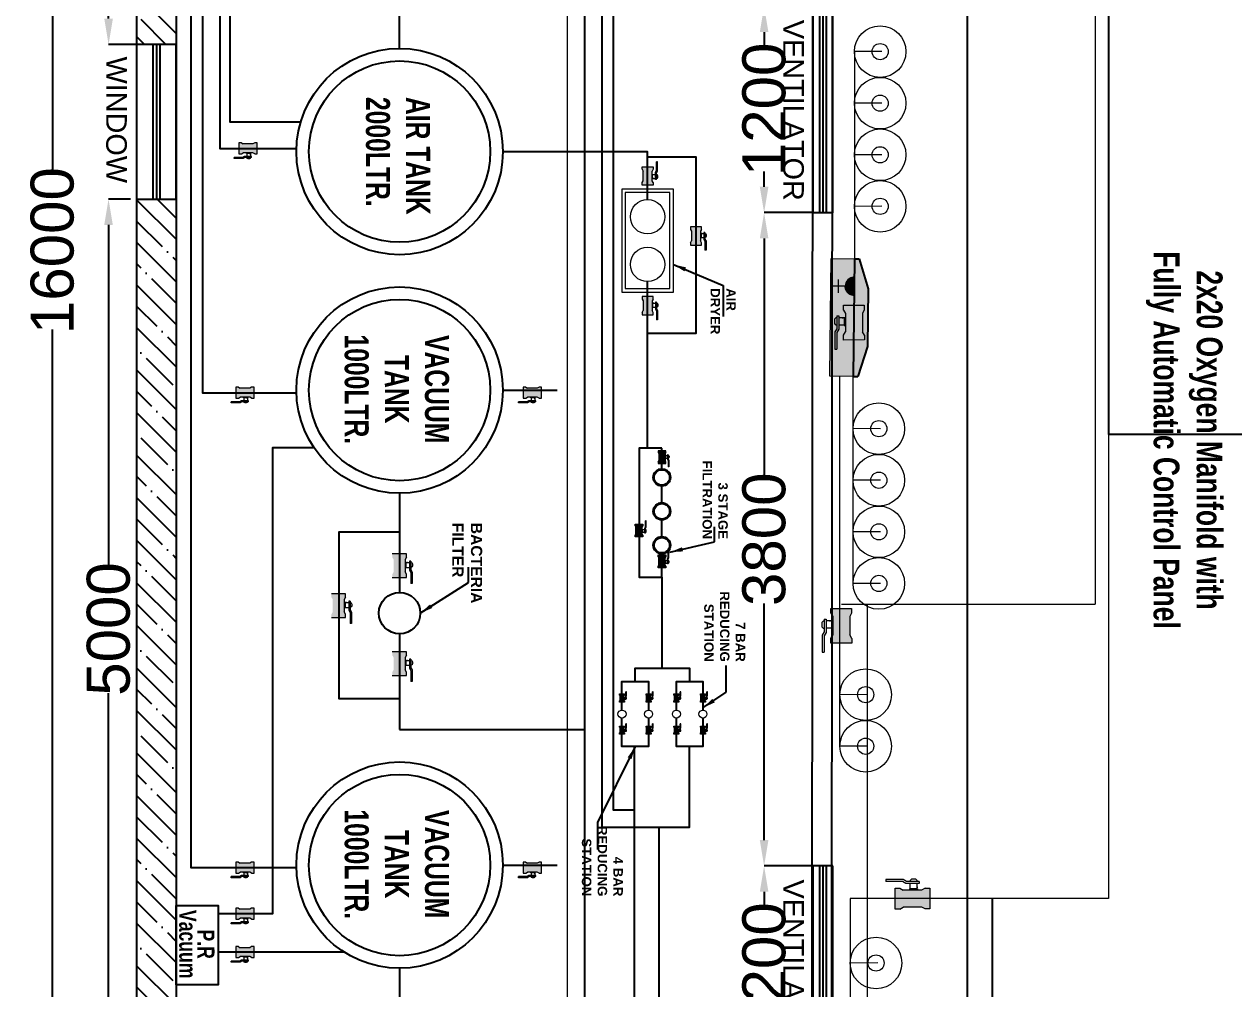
# Model space of a CAD drawing. Header units: metres. Extents: x 11749222 to 11901021, y -3863762 to -3708780.
# Drawn here: x 11864001 to 11871036, y -3735814 to -3730203 of the extents above; entities that cross this region are included whole.
import ezdxf

# ---------------------------------------------------------------- set-up
doc = ezdxf.new("R2010")
doc.units = ezdxf.units.M
doc.header["$MEASUREMENT"] = 0
doc.header["$PDMODE"] = 35
doc.layers.get('0').update_dxf_attribs({"color": 251, "linetype": 'CONTINUOUS'})
doc.layers.get('Defpoints').update_dxf_attribs({"color": 251, "linetype": 'CONTINUOUS'})
for name, color, linetype in [('-AC EQUIP.', 251, 'CONTINUOUS'), ('A-Anno-Xref', 8, 'CONTINUOUS'), ('cont', 7, 'CONTINUOUS'), ('dim ref', 251, 'CONTINUOUS'), ('DOOR', 251, 'CONTINUOUS'), ('EL', 4, 'CONTINUOUS'), ('HS', 251, 'CONTINUOUS'), ('Model-Front', 7, 'CONTINUOUS')]:
    doc.layers.add(name, color=color, linetype=linetype)
for name, color, linetype, lineweight in [('M-OXY-VAC-AIR', 30, 'CONTINUOUS', 18), ('MED O2', 3, 'CONTINUOUS', 9), ('MEDI AGSS', 173, 'CONTINUOUS', 13), ('MEDI AIR 7', 4, 'CONTINUOUS', 25), ('MEDI AIR-4', 6, 'CONTINUOUS', 25), ('Medi CO2', 30, 'CONTINUOUS', 5), ('MEDI N2O', 5, 'CONTINUOUS', 25), ('MEDI O2', 3, 'CONTINUOUS', 25), ('MEDI VAC', 1, 'CONTINUOUS', 25), ('OXGEN', 90, 'CONTINUOUS', 13)]:
    doc.layers.add(name, color=color, linetype=linetype, lineweight=lineweight)
doc.styles.add('0_RM-NM', font='arial.ttf')
doc.styles.add('DIM', font='romans.shx', dxfattribs={"width": 0.7})
doc.styles.add('FORMATE', font='arialbd.ttf')
doc.styles.add('MtXpl_Swis721_LtCn_B', font='')
doc.styles.add('style3', font='arial.ttf', dxfattribs={"height": 200})
doc.styles.add('TXT4', font='GOTHIC.TTF', dxfattribs={"height": 150})
doc.styles.get('MtXpl_Swis721_LtCn_B').set_extended_font_data('Swis721 LtCn BT', bold=True)
doc.dimstyles.new('ele dim', dxfattribs={"dimscale": 150, "dimtxt": 1, "dimasz": 1, "dimexe": 0.5, "dimexo": 0.5, "dimgap": 0, "dimtad": 0, "dimtoh": 1, "dimdec": 0, "dimzin": 0, "dimdsep": 46, "dimtxsty": 'DIM', "dimcen": 0.09, "dimdle": 0.5, "dimclrd": 1, "dimclre": 1, "dimclrt": 6, "dimadec": 0, "dimazin": 0, "dimtfac": 1, "dimtdec": 0, "dimtmove": 2, "dimatfit": 3, "dimfxl": 1, "dimtolj": 1, "dimtzin": 0, "dimlwd": -1, "dimlwe": 15, "dimarcsym": 0})
doc.dimstyles.new('Scale 50', dxfattribs={"dimscale": 0, "dimtxt": 200, "dimasz": 150, "dimexe": 0, "dimexo": 0.1, "dimgap": 0, "dimtad": 0, "dimtoh": 1, "dimdec": 0, "dimzin": 0, "dimdsep": 46, "dimtxsty": '0_RM-NM', "dimcen": 0, "dimdle": 100, "dimclrd": 204, "dimclre": 212, "dimclrt": 224, "dimadec": 0, "dimazin": 0, "dimtfac": 1, "dimtdec": 0, "dimtofl": 0, "dimtmove": 1, "dimatfit": 3, "dimfxl": 0.15, "dimtolj": 1, "dimtzin": 0, "dimlwe": -1, "dimarcsym": 0})

# ---------------------------------------------------------------- blocks, each defined once
blk = doc.blocks.new('A$C2D7F726B')
at = {"layer": 'Model-Front'}
for radius in [600, 527.2]:
    blk.add_circle((600, 600), radius, dxfattribs=at)
at = {"layer": 'OXGEN', "color": 6, "insert": (282.1, 777.3), "char_height": 140, "width": 691.808, "attachment_point": 1, "rotation": 0.07639, "style": 'MtXpl_Swis721_LtCn_B'}
blk.add_mtext('AIR TANK 2000LTR.', dxfattribs=at)
blk = doc.blocks.new('A$C5EC920A4')
at = {"ltscale": 5, "true_color": 0x636466}
h = blk.add_hatch(color=251, dxfattribs=at)
h.dxf.hatch_style = 1
h.paths.add_polyline_path([(315, 208.5), (0, 208.5), (0, 78.5), (660, 78.5), (660, 208.5), (315, 208.5), (315, 148.5)])
h.paths.add_polyline_path([(660, 52), (660, 78.5), (0, 78.5), (0, 52), (167.5, 0), (492.5, 0)])
at = {"color": 7, "lineweight": 13, "ltscale": 45}
for p, q in [((315, 208.5), (0, 208.5)), ((0, 208.5), (0, 78.5)), ((660, 208.5), (315, 208.5)), ((660, 78.5), (660, 208.5)), ((0, 78.5), (660, 78.5))]:
    blk.add_line(p, q, dxfattribs=at)
at = {"color": 7, "ltscale": 45}
for p, q in [((0, 78.5), (660, 78.5)), ((0, 78.5), (0, 52)), ((660, 78.5), (660, 52)), ((0, 52), (167.5, 0)), ((492.5, 0), (660, 52)), ((167.5, 0), (492.5, 0))]:
    blk.add_line(p, q, dxfattribs=at)
blk = doc.blocks.new('EL')
at = {"ltscale": 10, "true_color": 0x991b1e}
h = blk.add_hatch(dxfattribs=at)
h.set_pattern_fill('ANSI31', color=244)
h.paths.add_polyline_path([(-50, 0), (50, 0, 1)])
at = {"layer": 'EL', "color": 14, "lineweight": 20}
for p, q in [((-37.5, 87.5), (37.5, 87.5)), ((0, 50), (0, 125)), ((-50, 0), (50, 0))]:
    blk.add_line(p, q, dxfattribs=at)
blk.add_arc((0, 0), 50, 0, 180, dxfattribs=at)
blk = doc.blocks.new('A$C4D064DB7')
at = {"lineweight": 9}
h = blk.add_hatch(color=7, dxfattribs=at)
h.set_gradient(color1=(255, 255, 255), color2=(0, 38, 76), tint=1, name='INVCYLINDER')
h.paths.add_polyline_path([(4.55, 7.11), (3.75, 5.71), (3.75, 3.71), (12.35, 3.71), (12.35, 5.71), (11.55, 7.11), (11.55, 14.68), (12.35, 16.08), (12.35, 18.08), (3.75, 18.08), (3.75, 16.08), (4.55, 14.68)])
at = {"color": 7, "lineweight": 9}
for p, q in [((3.75, 18.08), (12.35, 18.08)), ((3.75, 16.08), (3.75, 18.08)), ((3.75, 16.08), (4.55, 14.68)), ((12.35, 16.08), (11.55, 14.68)), ((12.35, 18.08), (12.35, 16.08)), ((0, 11.9), (0, 10.9)), ((1, 13.69), (1, 8.4)), ((1, 13.69), (1.8, 13.69)), ((1.8, 13.69), (1.8, 8.17)), ((4.05, 12.9), (1.8, 12.9)), ((3.17, 12.9), (3.67, 12.9)), ((4.05, 13.05), (4.05, 9.72)), ((4.05, 13.05), (4.55, 13.05)), ((4.55, 14.68), (4.55, 7.11)), ((11.55, 14.68), (11.55, 7.11)), ((1, 8.4), (0.19, 7.07)), ((0.19, 7.07), (0.19, 0)), ((1.8, 8.17), (0.99, 6.85)), ((0.99, 6.85), (0.99, 0)), ((4.05, 9.9), (1.8, 9.9)), ((3.75, 5.71), (4.55, 7.11)), ((3.75, 3.71), (3.75, 5.71)), ((4.05, 9.72), (4.55, 9.72)), ((12.35, 5.71), (11.55, 7.11)), ((12.35, 5.71), (12.35, 3.71)), ((12.35, 3.71), (3.75, 3.71)), ((0.19, 0), (0.99, 0))]:
    blk.add_line(p, q, dxfattribs=at)
for centre, start, end in [((1, 11.9), 90, 180), ((1, 10.9), 180, 270)]:
    blk.add_arc(centre, 1, start, end, dxfattribs=at)
blk = doc.blocks.new('*D108')
at = {"layer": 'Defpoints', "color": 0, "ltscale": 500, "transparency": 16777216}
for p in [(11864952.9, -3723520.3), (11864165, -3739520.3), (11864952.9, -3739520.3)]:
    blk.add_point(p, dxfattribs=at)
at = {"layer": 'MEDI O2', "color": 212, "ltscale": 500, "transparency": 16777216}
for p, q in [((11864952.8, -3723520.3), (11864165, -3723520.3)), ((11864952.8, -3739520.3), (11864165, -3739520.3))]:
    blk.add_line(p, q, dxfattribs=at)
at = {"layer": 'MEDI O2', "color": 204, "lineweight": -2, "ltscale": 500, "transparency": 16777216}
for p, q in [((11864165, -3723670.3), (11864165, -3731062.1)), ((11864165, -3739370.3), (11864165, -3731978.5))]:
    blk.add_line(p, q, dxfattribs=at)
at = {"layer": 'MEDI O2', "color": 204, "ltscale": 500, "transparency": 16777216}
for points in [[(11864140, -3723670.3), (11864190, -3723670.3), (11864165, -3723520.3)], [(11864140, -3739370.3), (11864190, -3739370.3), (11864165, -3739520.3)]]:
    blk.add_solid(points, dxfattribs=at)
at = {"layer": 'MEDI O2', "color": 224, "ltscale": 500, "transparency": 16777216, "insert": (11864165, -3731520.3), "char_height": 250, "attachment_point": 5, "rotation": 90, "style": '0_RM-NM'}
blk.add_mtext('\\A1;16000', dxfattribs=at)
blk = doc.blocks.new('A$C33F65F14')
at = {"layer": 'Model-Front', "color": 152, "true_color": 0x2776bb}
blk.add_lwpolyline([(0, 337.7), (0, 222.7), (1200, 222.7), (1200, 337.7)], close=True, dxfattribs=at)
for points in [[(0, 300.2), (1200, 300.2)], [(0, 280.2), (1200, 280.2)], [(0, 260.2), (1200, 260.2)]]:
    blk.add_lwpolyline(points, dxfattribs=at)
at = {"layer": 'dim ref', "color": 5, "insert": (79, 169.5), "char_height": 120, "width": 1338.76, "attachment_point": 1, "rotation": 359.99947, "style": 'style3'}
blk.add_mtext('VENTILATOR', dxfattribs=at)
blk = doc.blocks.new('*D77')
at = {"layer": 'Defpoints', "color": 0, "ltscale": 500, "transparency": 16777216}
for p in [(11864849.4, -3725321.1), (11864491.8, -3730321.1), (11864849.4, -3730321.1)]:
    blk.add_point(p, dxfattribs=at)
at = {"layer": 'MEDI O2', "color": 212, "ltscale": 500, "transparency": 16777216}
for p, q in [((11864849.3, -3725321.1), (11864491.8, -3725321.1)), ((11864849.3, -3730321.1), (11864491.8, -3730321.1))]:
    blk.add_line(p, q, dxfattribs=at)
at = {"layer": 'MEDI O2', "color": 204, "lineweight": -2, "ltscale": 500, "transparency": 16777216}
for p, q in [((11864491.8, -3725471.1), (11864491.8, -3727448.3)), ((11864491.8, -3730171.1), (11864491.8, -3728194))]:
    blk.add_line(p, q, dxfattribs=at)
at = {"layer": 'MEDI O2', "color": 204, "ltscale": 500, "transparency": 16777216}
for points in [[(11864466.8, -3725471.1), (11864516.8, -3725471.1), (11864491.8, -3725321.1)], [(11864466.8, -3730171.1), (11864516.8, -3730171.1), (11864491.8, -3730321.1)]]:
    blk.add_solid(points, dxfattribs=at)
at = {"layer": 'MEDI O2', "color": 224, "ltscale": 500, "transparency": 16777216, "insert": (11864491.8, -3727821.1), "char_height": 250, "attachment_point": 5, "rotation": 90, "style": '0_RM-NM'}
blk.add_mtext('\\A1;5000', dxfattribs=at)
blk = doc.blocks.new('*D78')
at = {"layer": 'Defpoints', "color": 0, "ltscale": 500, "transparency": 16777216}
for p in [(11864619.4, -3731221.1), (11864491.6, -3736221.1), (11864619.4, -3736221.1)]:
    blk.add_point(p, dxfattribs=at)
at = {"layer": 'MEDI O2', "color": 212, "ltscale": 500, "transparency": 16777216}
for p, q in [((11864619.3, -3731221.1), (11864491.6, -3731221.1)), ((11864619.3, -3736221.1), (11864491.6, -3736221.1))]:
    blk.add_line(p, q, dxfattribs=at)
at = {"layer": 'MEDI O2', "color": 204, "lineweight": -2, "ltscale": 500, "transparency": 16777216}
for p, q in [((11864491.6, -3731371.1), (11864491.6, -3733348.3)), ((11864491.6, -3736071.1), (11864491.6, -3734094))]:
    blk.add_line(p, q, dxfattribs=at)
at = {"layer": 'MEDI O2', "color": 204, "ltscale": 500, "transparency": 16777216}
for points in [[(11864466.6, -3731371.1), (11864516.6, -3731371.1), (11864491.6, -3731221.1)], [(11864466.6, -3736071.1), (11864516.6, -3736071.1), (11864491.6, -3736221.1)]]:
    blk.add_solid(points, dxfattribs=at)
at = {"layer": 'MEDI O2', "color": 224, "ltscale": 500, "transparency": 16777216, "insert": (11864491.6, -3733721.1), "char_height": 250, "attachment_point": 5, "rotation": 90, "style": '0_RM-NM'}
blk.add_mtext('\\A1;5000', dxfattribs=at)
blk = doc.blocks.new('*D95')
at = {"layer": 'Defpoints', "color": 0, "ltscale": 500, "transparency": 16777216}
for p in [(11868587.7, -3730099.1), (11868304.3, -3731299.1), (11868588.5, -3731299.1)]:
    blk.add_point(p, dxfattribs=at)
at = {"layer": 'MEDI O2', "color": 212, "ltscale": 500, "transparency": 16777216}
for p, q in [((11868587.6, -3730099.1), (11868304.3, -3730099.1)), ((11868588.4, -3731299.1), (11868304.3, -3731299.1))]:
    blk.add_line(p, q, dxfattribs=at)
at = {"layer": 'MEDI O2', "color": 204, "lineweight": -2, "ltscale": 500, "transparency": 16777216}
for p, q in [((11868304.3, -3730249.1), (11868304.3, -3730338)), ((11868304.3, -3731149.1), (11868304.3, -3731060.2))]:
    blk.add_line(p, q, dxfattribs=at)
at = {"layer": 'MEDI O2', "color": 204, "ltscale": 500, "transparency": 16777216}
for points in [[(11868279.3, -3730249.1), (11868329.3, -3730249.1), (11868304.3, -3730099.1)], [(11868279.3, -3731149.1), (11868329.3, -3731149.1), (11868304.3, -3731299.1)]]:
    blk.add_solid(points, dxfattribs=at)
at = {"layer": 'MEDI O2', "color": 224, "ltscale": 500, "transparency": 16777216, "insert": (11868304.3, -3730699.1), "char_height": 250, "attachment_point": 5, "rotation": 90, "style": '0_RM-NM'}
blk.add_mtext('\\A1;1200', dxfattribs=at)
blk = doc.blocks.new('*D96')
at = {"layer": 'Defpoints', "color": 0, "ltscale": 500, "transparency": 16777216}
for p in [(11868588.5, -3731299.1), (11868304.3, -3735099.1), (11868588.5, -3735099.1)]:
    blk.add_point(p, dxfattribs=at)
at = {"layer": 'MEDI O2', "color": 212, "ltscale": 500, "transparency": 16777216}
for p, q in [((11868588.4, -3731299.1), (11868304.3, -3731299.1)), ((11868588.4, -3735099.1), (11868304.3, -3735099.1))]:
    blk.add_line(p, q, dxfattribs=at)
at = {"layer": 'MEDI O2', "color": 204, "lineweight": -2, "ltscale": 500, "transparency": 16777216}
for p, q in [((11868304.3, -3731449.1), (11868304.3, -3732826.3)), ((11868304.3, -3734949.1), (11868304.3, -3733571.9))]:
    blk.add_line(p, q, dxfattribs=at)
at = {"layer": 'MEDI O2', "color": 204, "ltscale": 500, "transparency": 16777216}
for points in [[(11868279.3, -3731449.1), (11868329.3, -3731449.1), (11868304.3, -3731299.1)], [(11868279.3, -3734949.1), (11868329.3, -3734949.1), (11868304.3, -3735099.1)]]:
    blk.add_solid(points, dxfattribs=at)
at = {"layer": 'MEDI O2', "color": 224, "ltscale": 500, "transparency": 16777216, "insert": (11868304.3, -3733199.1), "char_height": 250, "attachment_point": 5, "rotation": 90, "style": '0_RM-NM'}
blk.add_mtext('\\A1;3800', dxfattribs=at)
blk = doc.blocks.new('*D97')
at = {"layer": 'Defpoints', "color": 0, "ltscale": 500, "transparency": 16777216}
for p in [(11868588.5, -3735099.1), (11868304.3, -3736299.1), (11868588.5, -3736299.1)]:
    blk.add_point(p, dxfattribs=at)
at = {"layer": 'MEDI O2', "color": 212, "ltscale": 500, "transparency": 16777216}
for p, q in [((11868588.4, -3735099.1), (11868304.3, -3735099.1)), ((11868588.4, -3736299.1), (11868304.3, -3736299.1))]:
    blk.add_line(p, q, dxfattribs=at)
at = {"layer": 'MEDI O2', "color": 204, "lineweight": -2, "ltscale": 500, "transparency": 16777216}
for p, q in [((11868304.3, -3735249.1), (11868304.3, -3735338)), ((11868304.3, -3736149.1), (11868304.3, -3736060.2))]:
    blk.add_line(p, q, dxfattribs=at)
at = {"layer": 'MEDI O2', "color": 204, "ltscale": 500, "transparency": 16777216}
for points in [[(11868279.3, -3735249.1), (11868329.3, -3735249.1), (11868304.3, -3735099.1)], [(11868279.3, -3736149.1), (11868329.3, -3736149.1), (11868304.3, -3736299.1)]]:
    blk.add_solid(points, dxfattribs=at)
at = {"layer": 'MEDI O2', "color": 224, "ltscale": 500, "transparency": 16777216, "insert": (11868304.3, -3735699.1), "char_height": 250, "attachment_point": 5, "rotation": 90, "style": '0_RM-NM'}
blk.add_mtext('\\A1;1200', dxfattribs=at)
blk = doc.blocks.new('A$C7341269C')
at = {"lineweight": 9}
h = blk.add_hatch(color=7, dxfattribs=at)
h.set_gradient(color1=(255, 255, 255), one_color=1, tint=1, name='INVCYLINDER')
h.paths.add_polyline_path([(118, 64), (132, 88), (132, 122), (-14, 122), (-14, 88), (0, 64), (0, -64), (-14, -88), (-14, -122), (132, -122), (132, -88), (118, -64)])
at = {"color": 7, "lineweight": 9}
for p, q in [((179, 69), (179, 184)), ((192, 184), (179, 184)), ((192, 65), (192, 184)), ((-14, 122), (132, 122)), ((132, 88), (118, 64)), ((118, -64), (118, 64)), ((127, 20), (118, 20)), ((127, -36), (127, 20)), ((127, 17), (165, 17)), ((132, 122), (132, 88)), ((165, 46), (179, 69)), ((165, -47), (165, 46)), ((178, 42), (192, 65)), ((178, -47), (178, 42)), ((132, -122), (-14, -122)), ((127, -36), (118, -36)), ((132, -88), (118, -64)), ((127, -34), (165, -34)), ((132, -88), (132, -122)), ((142, -34), (133, -34)), ((178, -47), (165, -47)), ((195, -17), (195, 0))]:
    blk.add_line(p, q, dxfattribs=at)
for centre, start, end in [((178, 0), 0, 90), ((178, -17), 270, 0)]:
    blk.add_arc(centre, 16.9, start, end, dxfattribs=at)

msp = doc.modelspace()

# ---------------------------------------------------------------- hatches: boundary and pattern name
at = {"layer": 'HS', "ltscale": 500, "true_color": 0x636466}
h = msp.add_hatch(dxfattribs=at)
h.set_pattern_fill('ANSI35', color=251, scale=700, angle=270)
h.set_pattern_definition([(315, (15570554.87, 7624421.88), (123.7436867, 123.7436867), []), (315, (15570554.87, 7624298.13), (123.7436867, 123.7436867), [218.75, -43.75, 0, -43.75])])
edge = h.paths.add_edge_path()
edge.add_line((11864884.6, -3725321.1), (11864654.6, -3725321.1))
edge.add_line((11864654.6, -3725321.1), (11864654.6, -3730321.1))
edge.add_line((11864654.6, -3730321.1), (11864884.6, -3730321.1))
edge.add_line((11864884.6, -3730321.1), (11864884.6, -3725340))
h = msp.add_hatch(dxfattribs=at)
h.set_pattern_fill('ANSI35', color=251, scale=700, angle=270)
h.set_pattern_definition([(315, (15570554.87, 7618521.87), (123.7436867, 123.7436867), []), (315, (15570554.87, 7618398.13), (123.7436867, 123.7436867), [218.75, -43.75, 0, -43.75])])
edge = h.paths.add_edge_path()
edge.add_line((11864884.6, -3731221.2), (11864654.6, -3731221.2))
edge.add_line((11864654.6, -3731221.2), (11864654.6, -3736221.2))
edge.add_line((11864654.6, -3736221.2), (11864884.6, -3736221.2))
edge.add_line((11864884.6, -3736221.2), (11864884.6, -3731240))
at = {"layer": 'MEDI O2'}
h = msp.add_hatch(dxfattribs=at)
h.set_pattern_fill('ANGLE', color=6, angle=90)
h.set_pattern_definition([(90, (11901346.795, -3865725.755), (-6.985, 4e-15), [5.08, -1.905]), (180, (11901346.795, -3865725.755), (-4e-15, -6.985), [5.08, -1.905])])
h.paths.add_polyline_path([(11867709.9, -3732789.7, 1), (11867709.9, -3732889.7, 1)])
h.paths.add_polyline_path([(11867709.9, -3732884.7, -1), (11867709.9, -3732794.7, -1)], flags=16)
h = msp.add_hatch(dxfattribs=at)
h.set_pattern_fill('ANGLE', color=6, angle=90)
h.set_pattern_definition([(90, (11901346.795, -3865922.9), (-6.985, 4e-15), [5.08, -1.905]), (180, (11901346.795, -3865922.9), (-4e-15, -6.985), [5.08, -1.905])])
h.paths.add_polyline_path([(11867709.9, -3732986.8, 1), (11867709.9, -3733086.8, 1)])
h.paths.add_polyline_path([(11867709.9, -3733081.8, -1), (11867709.9, -3732991.8, -1)], flags=16)
h = msp.add_hatch(dxfattribs=at)
h.set_pattern_fill('ANGLE', color=6, angle=90)
h.set_pattern_definition([(90, (11901346.795, -3866120.045), (-6.985, 4e-15), [5.08, -1.905]), (180, (11901346.795, -3866120.045), (-4e-15, -6.985), [5.08, -1.905])])
h.paths.add_polyline_path([(11867709.9, -3733184, 1), (11867709.9, -3733284, 1)])
h.paths.add_polyline_path([(11867709.9, -3733279, -1), (11867709.9, -3733189, -1)], flags=16)

# ---------------------------------------------------------------- linework, layer by layer
at = {"color": 1, "ltscale": 500}
for points in [[(11865384.1, -3726943.3), (11865038.3, -3726943.3), (11865038.3, -3732346.7), (11865584.4, -3732346.7)], [(11866184.4, -3730344.2), (11866184.4, -3730157.3)], [(11866784.4, -3732331.8), (11867101.4, -3732331.8)], [(11865687, -3732667.4), (11865444.3, -3732667.4), (11865444.3, -3735377), (11865128.5, -3735377)], [(11866184.4, -3734305.9), (11867259.6, -3734305.9)], [(11866784.4, -3735094.2), (11867101.4, -3735094.2)], [(11865862.5, -3735600.6), (11865128.5, -3735600.6)]]:
    msp.add_lwpolyline(points, dxfattribs=at)
msp.add_lwpolyline([(11864884.6, -3735329.9), (11865128.5, -3735329.9), (11865128.5, -3735791.1), (11864884.6, -3735791.1)], close=True, dxfattribs=at)
at = {"color": 152, "lineweight": 13, "true_color": 0x2776bb}
for centre in [(11867477.8, -3734215.7), (11867632.5, -3734215.7), (11867794, -3734215.7), (11867948.6, -3734215.7)]:
    msp.add_circle(centre, 23.3, dxfattribs=at)
at = {"layer": 'A-Anno-Xref', "color": 152, "lineweight": 13, "true_color": 0x2776bb}
for points in [[(11867776.4, -3731162.1), (11867476.4, -3731162.1), (11867476.4, -3731762.1), (11867776.4, -3731762.1)], [(11867755.8, -3731182.6), (11867496.9, -3731182.6), (11867496.9, -3731741.6), (11867755.8, -3731741.6)]]:
    msp.add_lwpolyline(points, close=True, dxfattribs=at)
for centre in [(11867626.4, -3731323.4), (11867626.4, -3731600.8)]:
    msp.add_circle(centre, 100, dxfattribs=at)
at = {"layer": 'M-OXY-VAC-AIR', "color": 30, "lineweight": 15}
for p, q in [((11868829.2, -3730363), (11868829.2, -3731567.2)), ((11868821.7, -3733455.6), (11868821.7, -3732251.7)), ((11868754.3, -3733576.1), (11870230.4, -3733576.1))]:
    msp.add_line(p, q, dxfattribs=at)
for points in [[(11868989.1, -3730362.5), (11868829.2, -3730363)], [(11868989.1, -3730662.5), (11868829.2, -3730663)], [(11868989.1, -3730962.5), (11868829.2, -3730963)], [(11868989.1, -3731262.5), (11868829.2, -3731263)], [(11868745, -3734403), (11868745, -3732250.9)], [(11868981.6, -3732556.4), (11868821.7, -3732555.9)], [(11868981.6, -3732856.4), (11868821.7, -3732855.9)], [(11868981.6, -3733156.4), (11868821.7, -3733155.9)], [(11868981.6, -3733456.4), (11868821.7, -3733455.9)], [(11868904.8, -3734102.6), (11868745, -3734103.1)], [(11868904.8, -3734402.6), (11868745, -3734403.1)]]:
    msp.add_lwpolyline(points, dxfattribs=at)
at = {"layer": 'M-OXY-VAC-AIR', "color": 3, "lineweight": 15}
for points in [[(11870307.5, -3732588.1), (11870307.5, -3735288.8), (11868805.2, -3735288.8), (11868805.2, -3737763.9)], [(11868965.1, -3735663.4), (11868805.2, -3735663.9)]]:
    msp.add_lwpolyline(points, dxfattribs=at)
at = {"layer": 'M-OXY-VAC-AIR', "color": 30, "lineweight": 15}
for centre, radius in [((11868979.2, -3730362.9), 150), ((11868979.2, -3730362.9), 47.1), ((11868979.2, -3730662.9), 150), ((11868979.2, -3730662.9), 47.1), ((11868979.2, -3730962.9), 150), ((11868979.2, -3730962.9), 47.1), ((11868979.2, -3731262.9), 150), ((11868979.2, -3731262.9), 47.1), ((11868971.7, -3732556), 150), ((11868971.7, -3732556), 47.1), ((11868971.7, -3732856), 150), ((11868971.7, -3732856), 47.1), ((11868971.7, -3733156), 150), ((11868971.7, -3733156), 47.1), ((11868971.7, -3733456), 150), ((11868971.7, -3733456), 47.1), ((11868895, -3734103), 150), ((11868895, -3734103), 47.1), ((11868895, -3734403), 150), ((11868895, -3734403), 47.1)]:
    msp.add_circle(centre, radius, dxfattribs=at)
at = {"layer": 'M-OXY-VAC-AIR', "color": 3, "lineweight": 15}
for radius in [150, 47.1]:
    msp.add_circle((11868955.2, -3735663.9), radius, dxfattribs=at)
at = {"layer": 'MEDI AGSS'}
msp.add_lwpolyline([(11864654.6, -3724479.7), (11867159.6, -3724479.7), (11867159.6, -3739009.6), (11866484.6, -3739009.6), (11866484.6, -3738534.1)], dxfattribs=at)
at = {"layer": 'MEDI AIR 7'}
msp.add_lwpolyline([(11864654.6, -3724278.8), (11867359.6, -3724278.8), (11867359.6, -3734873.6), (11867871.3, -3734873.6), (11867871.3, -3734405.5)], dxfattribs=at)
at = {"layer": 'MEDI AIR 7', "color": 4}
msp.add_lwpolyline([(11869341.8, -3739087.8), (11869341.8, -3738289.9), (11867694.9, -3738289.9), (11867694.9, -3734873.6)], dxfattribs=at)
at = {"layer": 'MEDI AIR-4'}
for points in [[(11864654.6, -3724178.8), (11867426.4, -3724178.8), (11867426.4, -3734773.6), (11867551.3, -3734773.6), (11867551.3, -3734405.5)], [(11869196.1, -3739087.8), (11869196.1, -3738433.5), (11867551.3, -3738433.5), (11867551.3, -3734773.6)]]:
    msp.add_lwpolyline(points, dxfattribs=at)
at = {"layer": 'Medi CO2'}
msp.add_lwpolyline([(11864654.6, -3724578.8), (11870230.4, -3724578.8), (11870230.4, -3733576.1)], dxfattribs=at)
at = {"layer": 'Medi CO2', "color": 30, "linetype": 'ByBlock', "lineweight": 15}
msp.add_lwpolyline([(11868904.7, -3739087.8), (11868904.7, -3733576.1)], dxfattribs=at)
at = {"layer": 'MEDI N2O'}
msp.add_lwpolyline([(11869487.5, -3739087.8), (11869487.5, -3727444.4)], dxfattribs=at)
at = {"layer": 'MEDI O2', "color": 8, "ltscale": 500}
for p, q in [((11868588.7, -3724824.8), (11868580.1, -3738152.2)), ((11868703.7, -3724824.9), (11868695.1, -3738152.2))]:
    msp.add_line(p, q, dxfattribs=at)
for points in [[(11869160.6, -3723520.3), (11864654.6, -3723520.3), (11864654.6, -3739520.3), (11871654.6, -3739520.3), (11871654.6, -3723520.3), (11871160.6, -3723520.3)], [(11868579.4, -3723750.3), (11864884.6, -3723750.3), (11864884.6, -3739290.3), (11868579.4, -3739290.3)]]:
    msp.add_lwpolyline(points, dxfattribs=at)
at = {"layer": 'MEDI O2'}
for points in [[(11864654.6, -3723978.8), (11870307.5, -3723978.8), (11870307.5, -3732588.1), (11871208.2, -3732588.1), (11871208.3, -3732587.9)], [(11869633.2, -3739087.8), (11869633.2, -3735288.8)]]:
    msp.add_lwpolyline(points, dxfattribs=at)
at = {"layer": 'MEDI O2', "color": 1, "ltscale": 500}
for points in [[(11865384.1, -3725875.1), (11864970.8, -3725875.1), (11864970.8, -3735109.1), (11865584.4, -3735109.1)], [(11866184.4, -3732931.8), (11866184.4, -3733508.3)], [(11866184.4, -3733157.5), (11865830.5, -3733157.5), (11865830.5, -3734125.1), (11866184.4, -3734125.1)], [(11866184.4, -3733749.2), (11866184.4, -3734305.9)], [(11866184.4, -3735694.2), (11866184.4, -3736270.7)]]:
    msp.add_lwpolyline(points, dxfattribs=at)
at = {"layer": 'MEDI O2', "color": 152, "true_color": 0x2776bb}
for points in [[(11866784.4, -3730944.2), (11867624.3, -3730944.2), (11867625.1, -3731223.4)], [(11867624.4, -3730975.8), (11867907.9, -3730975.8), (11867907.9, -3732003.2), (11867626.4, -3732003.2)], [(11867626.4, -3732669.7), (11867626.4, -3731700.8)], [(11867709.9, -3732669.7), (11867577.2, -3732669.7), (11867577.2, -3733419.4), (11867709.9, -3733419.4)], [(11867709.9, -3732789.7), (11867709.9, -3732670.3)], [(11867709.9, -3732986.8), (11867709.9, -3732889.7)], [(11867709.9, -3733184), (11867709.9, -3733086.8)], [(11867709.9, -3733419.4), (11867709.9, -3733284)], [(11867709.9, -3733419.4), (11867709.9, -3733949.8)], [(11867555.2, -3734026), (11867555.2, -3733949.8), (11867871.3, -3733949.8), (11867871.3, -3734026)]]:
    msp.add_lwpolyline(points, dxfattribs=at)
at = {"layer": 'MEDI O2', "color": 6}
for points in [[(11867477.8, -3734192.5), (11867477.8, -3734026), (11867632.5, -3734026), (11867632.5, -3734192.5)], [(11867632.5, -3734239), (11867632.5, -3734405.5), (11867477.8, -3734405.5), (11867477.8, -3734239)]]:
    msp.add_lwpolyline(points, dxfattribs=at)
at = {"layer": 'MEDI O2', "color": 4}
for points in [[(11867794, -3734192.5), (11867794, -3734026), (11867948.6, -3734026), (11867948.6, -3734192.5)], [(11867948.6, -3734239), (11867948.6, -3734405.5), (11867794, -3734405.5), (11867794, -3734239)]]:
    msp.add_lwpolyline(points, dxfattribs=at)
at = {"layer": 'MEDI O2', "color": 6}
for centre, radius in [((11867709.9, -3732839.7), 50), ((11867709.9, -3732839.7), 45), ((11867709.9, -3733036.8), 50), ((11867709.9, -3733036.8), 45), ((11867709.9, -3733234), 50), ((11867709.9, -3733234), 45)]:
    msp.add_circle(centre, radius, dxfattribs=at)
at = {"layer": 'MEDI O2', "color": 152, "true_color": 0x2776bb}
msp.add_circle((11866184.4, -3733628.7), 120.5, dxfattribs=at)
at = {"layer": 'MEDI VAC'}
msp.add_lwpolyline([(11864654.6, -3724378.8), (11867259.6, -3724378.8), (11867259.6, -3737068.3), (11866184.4, -3737068.3)], dxfattribs=at)
at = {"layer": 'Model-Front', "color": 6}
msp.add_lwpolyline([(11865433, -3728215.7), (11865139.5, -3728215.7), (11865139.5, -3730926.2), (11865584.4, -3730926.2)], dxfattribs=at)
at = {"layer": 'Model-Front', "color": 219, "true_color": 0x642165}
msp.add_lwpolyline([(11865644, -3729117.8), (11865644, -3728959.3), (11865196.6, -3728959.3), (11865196.6, -3730770.8), (11865610, -3730770.8)], dxfattribs=at)
at = {"layer": 'Model-Front', "color": 152, "true_color": 0x2776bb}
msp.add_lwpolyline([(11864884.6, -3730321.1), (11864654.6, -3730321.1), (11864654.6, -3731221.1), (11864884.6, -3731221.1)], close=True, dxfattribs=at)
for points in [[(11864749.6, -3730321.1), (11864749.6, -3731221.1)], [(11864769.6, -3730321.1), (11864769.6, -3731221.1)], [(11864789.6, -3730321.1), (11864789.6, -3731221.1)]]:
    msp.add_lwpolyline(points, dxfattribs=at)
at = {"layer": 'Model-Front'}
for centre, radius in [((11866184.4, -3732331.8), 600), ((11866184.4, -3732331.8), 527.2), ((11866184.4, -3735094.2), 600), ((11866184.4, -3735094.2), 527.2)]:
    msp.add_circle(centre, radius, dxfattribs=at)

# ---------------------------------------------------------------- block references
at = {"layer": '-AC EQUIP.', "lineweight": 15, "ltscale": 10, "xscale": -1.037200455045991, "yscale": 1.037200455045991, "zscale": 1.037200455045991, "rotation": 89.37153093351344}
msp.add_blockref('A$C5EC920A4', (11868910.7, -3731568.1), dxfattribs=at)
at = {"layer": 'cont', "lineweight": 15, "xscale": 1.037200455045991, "yscale": 1.037200455045991, "zscale": 1.037200455045991, "rotation": 89.99999999999999}
msp.add_blockref('EL', (11868828.1, -3731727), dxfattribs=at)
at = {"layer": 'DOOR', "color": 0, "lineweight": 18}
for p, xscale, yscale, zscale, rotation in [((11865222.2, -3730986), -7.430341910565228, 7.430341910565228, 7.430341910565228, 270), ((11867686.2, -3731004.9), 7.430341910565228, 7.430341910565228, 7.430341910565228, 180), ((11865204.2, -3732406.5), -7.430341910565228, 7.430341910565228, 7.430341910565228, 270), ((11866875.7, -3732406.5), -7.430341910565228, 7.430341910565228, 7.430341910565228, 270), ((11867619, -3733091.8), 5.196065840654859, 5.196065840654859, 5.196065840654859, 180), ((11867751.7, -3733271.4), 5.196065840654859, 5.196065840654859, 5.196065840654859, 180), ((11867504.1, -3734086.9), 3.266713874228078, 3.266713874228078, 3.266713874228078, 180), ((11867658.8, -3734086.9), 3.266713874228078, 3.266713874228078, 3.266713874228078, 180), ((11867820.3, -3734086.9), 3.266713874228078, 3.266713874228078, 3.266713874228078, 180), ((11867974.9, -3734086.9), 3.266713874228078, 3.266713874228078, 3.266713874228078, 180), ((11867504.1, -3734273.4), 3.266713874228078, 3.266713874228078, 3.266713874228078, 180), ((11867658.8, -3734273.4), 3.266713874228078, 3.266713874228078, 3.266713874228078, 180), ((11867820.3, -3734273.4), 3.266713874228078, 3.266713874228078, 3.266713874228078, 180), ((11867974.9, -3734273.4), 3.266713874228078, 3.266713874228078, 3.266713874228078, 180), ((11865204.2, -3735168.9), -7.430341910565228, 7.430341910565228, 7.430341910565228, 270), ((11866875.7, -3735168.9), -7.430341910565228, 7.430341910565228, 7.430341910565228, 270), ((11865204.2, -3735436.9), -7.430341910565228, 7.430341910565228, 7.430341910565228, 270), ((11865204.2, -3735660.4), -7.430341910565228, 7.430341910565228, 7.430341910565228, 270)]:
    msp.add_blockref('A$C4D064DB7', p, dxfattribs=dict(at, xscale=xscale, yscale=yscale, zscale=zscale, rotation=rotation))
for p, xscale, yscale, zscale in [((11867967.8, -3731517.1), -7.430341910565228, 7.430341910565228, 7.430341910565228), ((11867686.2, -3731922.4), -7.430341910565228, 7.430341910565228, 7.430341910565228), ((11867751.7, -3732778.6), -5.196065840654859, 5.196065840654859, 5.196065840654859)]:
    msp.add_blockref('A$C4D064DB7', p, dxfattribs=dict(at, xscale=xscale, yscale=yscale, zscale=zscale))
at = {"layer": 'DOOR', "color": 0, "lineweight": 15, "xscale": 14.10749453407537, "yscale": 14.10749453407537, "zscale": 14.10749453407537}
for p, rotation in [((11868713.5, -3732093.1), 0.177615895680759), ((11868639.8, -3733856.6), 0.177615895680759), ((11869013.1, -3735176), 270.1776158956807)]:
    msp.add_blockref('A$C4D064DB7', p, dxfattribs=dict(at, rotation=rotation))
at = {"layer": 'MEDI O2', "ltscale": 500, "rotation": 270}
for p in [(11868365.9, -3730099.1), (11868365.9, -3735099.1)]:
    msp.add_blockref('A$C33F65F14', p, dxfattribs=at)
at = {"layer": 'MEDI O2', "xscale": -0.5641715984581354, "yscale": 0.5641715984581354, "zscale": 0.5641715984581354, "rotation": 180}
for p in [(11866149.6, -3733353.4), (11865795.8, -3733586), (11866149.6, -3733922.7)]:
    msp.add_blockref('A$C7341269C', p, dxfattribs=at)
at = {"layer": 'Model-Front', "rotation": 270}
msp.add_blockref('A$C2D7F726B', (11865584.4, -3730344.2), dxfattribs=at)

# ---------------------------------------------------------------- texts
at = {"layer": 'dim ref', "color": 5, "insert": (11864598, -3730391.7), "char_height": 120, "width": 1338.76, "attachment_point": 1, "rotation": 269.99947, "style": 'style3'}
msp.add_mtext('WINDOW', dxfattribs=at)
at = {"layer": 'MED O2', "color": 242, "rotation": 270, "style": 'FORMATE'}
for s, width, heights, insert, char_height, attachment_point in [('\\pxql;AIR\\PDRYER', 667.999, [177], (11868139.5, -3731738.8), 55, 1), ('\\pxqr;3 STAGE \\PFILTRATION', 817.909, [0], (11868092.8, -3732380.1), 55, 1), ('\\pxql;BACTERIA\\PFILTER', 817.909, [0], (11866491.1, -3733103.3), 65, 7), ('\\pxqr;7 BAR \\PREDUCING STATION', 663.356, [0], (11868194.3, -3733248.6), 55, 1), ('\\pxqr;4 BAR \\PREDUCING STATION', 663.356, [0], (11867482.8, -3734612.9), 55, 1)]:
    msp.add_mtext_dynamic_manual_height_columns(s, width=width, gutter_width=1, heights=heights, dxfattribs=dict(at, insert=insert, char_height=char_height, attachment_point=attachment_point))
at = {"layer": 'OXGEN', "color": 30, "lineweight": 15, "ltscale": 3, "true_color": 0xf26722, "insert": (11870970, -3732622.3, 0), "char_height": 150, "attachment_point": 2, "rotation": 269.96409, "style": 'TXT4'}
msp.add_mtext_dynamic_manual_height_columns('{\\fSwis721 LtCn BT|b1|i0|c0|p34;2x20 Oxygen Manifold with \\PFully Automatic Control Panel}', width=2443.867, gutter_width=5000, heights=[0], dxfattribs=at)
at = {"layer": 'OXGEN', "color": 1, "char_height": 140, "width": 691.808, "attachment_point": 1, "rotation": 270.07639, "style": 'MtXpl_Swis721_LtCn_B'}
for insert in [(11866471.4, -3731980.4), (11866471.4, -3734742.8)]:
    msp.add_mtext('\\pxqc;VACUUM TANK 1000LTR.', dxfattribs=dict(at, insert=insert))
at = {"layer": 'OXGEN', "color": 1, "insert": (11865107.4, -3735293.8), "char_height": 100, "width": 520.587, "attachment_point": 1, "rotation": 270.07639, "line_spacing_factor": 0.63, "style": 'MtXpl_Swis721_LtCn_B'}
msp.add_mtext('\\pxqc;P.R Vacuum', dxfattribs=at)

# ---------------------------------------------------------------- dimensions: what is measured, and where the dimension line sits
at = {"layer": 'MEDI O2', "ltscale": 500}
for base, p1, p2, picture, middle in [((11864165, -3739520.3), (11864952.9, -3723520.3), (11864952.9, -3739520.3), '*D108', (11864165, -3731520.3)), ((11864491.8, -3730321.1), (11864849.4, -3725321.1), (11864849.4, -3730321.1), '*D77', (11864491.8, -3727821.1)), ((11868304.3, -3731299.1), (11868587.7, -3730099.1), (11868588.5, -3731299.1), '*D95', (11868304.3, -3730699.1)), ((11864491.6, -3736221.1), (11864619.4, -3731221.1), (11864619.4, -3736221.1), '*D78', (11864491.6, -3733721.1)), ((11868304.3, -3735099.1), (11868588.5, -3731299.1), (11868588.5, -3735099.1), '*D96', (11868304.3, -3733199.1)), ((11868304.3, -3736299.1), (11868588.5, -3735099.1), (11868588.5, -3736299.1), '*D97', (11868304.3, -3735699.1))]:
    dim = msp.add_linear_dim(base=base, p1=p1, p2=p2, angle=270, dimstyle='Scale 50', override={"dimscale": 1, "dimtxt": 250}, dxfattribs=at)
    dim.commit()
    dim.dimension.update_dxf_attribs({"geometry": picture, "text_midpoint": middle})

# ---------------------------------------------------------------- leaders
at = {"color": 7}
for points, override in [([(11867776.4, -3731600.4), (11868065.3, -3731722.6), (11868065.3, -3731903.1)], {"dimasz": 0.5}), ([(11867756.5, -3733274.5), (11868016.7, -3733214.7), (11868016.7, -3733127)], {"dimasz": 0.5}), ([(11866304.8, -3733628.7), (11866584.2, -3733451.1), (11866584.2, -3733361.1)], {"dimasz": 0.5}), ([(11867948.6, -3734179.4), (11868083.8, -3734089.2), (11868083.8, -3733933.4)], {"dimasz": 0.5, "dimgap": 0, "dimtad": 0}), ([(11867555.2, -3734405.5), (11867336, -3734847.5), (11867336, -3735003.3)], {"dimasz": 0.5, "dimgap": 0, "dimtad": 0})]:
    msp.add_leader(points, dimstyle='ele dim', override=override, dxfattribs=at)

doc.saveas('drawing.dxf')
